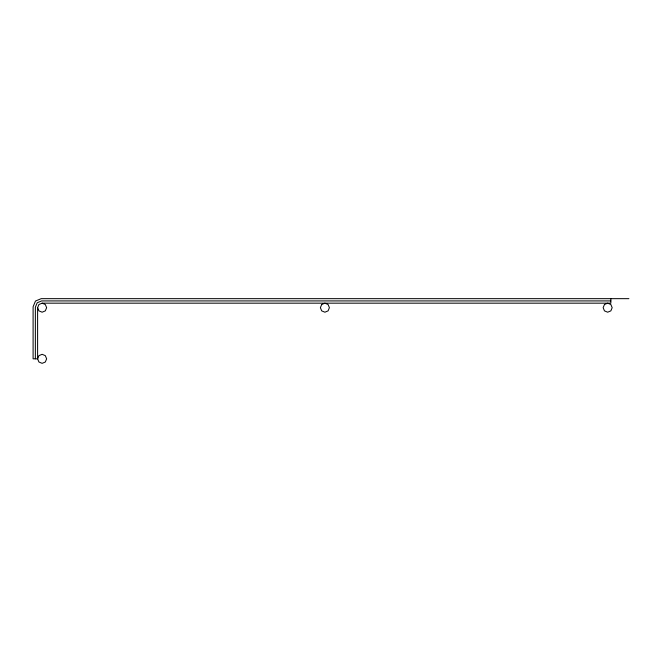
<?xml version="1.0" encoding="UTF-8"?>
<svg xmlns="http://www.w3.org/2000/svg" width="662" height="662" viewBox="0 0 662 662"><rect width="100%" height="100%" fill="white"/><g stroke="black" fill="none" stroke-linecap="round" stroke-linejoin="round"><path stroke-width="0.99" d="M628.9 298.661L41.226 298.661L35.483 301.045L33.1 306.787L33.1 358.829L37.61 358.829L38.934 355.635L42.128 354.311L45.314 355.635L46.638 358.829L45.314 362.015L42.128 363.339L38.934 362.015L37.61 358.829L37.61 307.689L38.934 304.495L42.128 303.171L610.852 303.171L610.852 298.661M610.852 300.92L41.673 300.92L37.204 302.766L35.359 307.234L35.359 358.829M42.128 303.171L45.314 304.495L46.638 307.689L45.314 310.875L42.128 312.199L38.934 310.875L37.61 307.689M321.699 304.495L320.383 307.689L321.699 310.875L324.893 312.199L328.087 310.875L329.403 307.689L328.087 304.495L324.893 303.171L321.699 304.495M604.472 304.495L603.148 307.689L604.472 310.875L607.658 312.199L610.852 310.875L612.176 307.689L610.852 304.495L607.658 303.171L604.472 304.495"/></g></svg>
